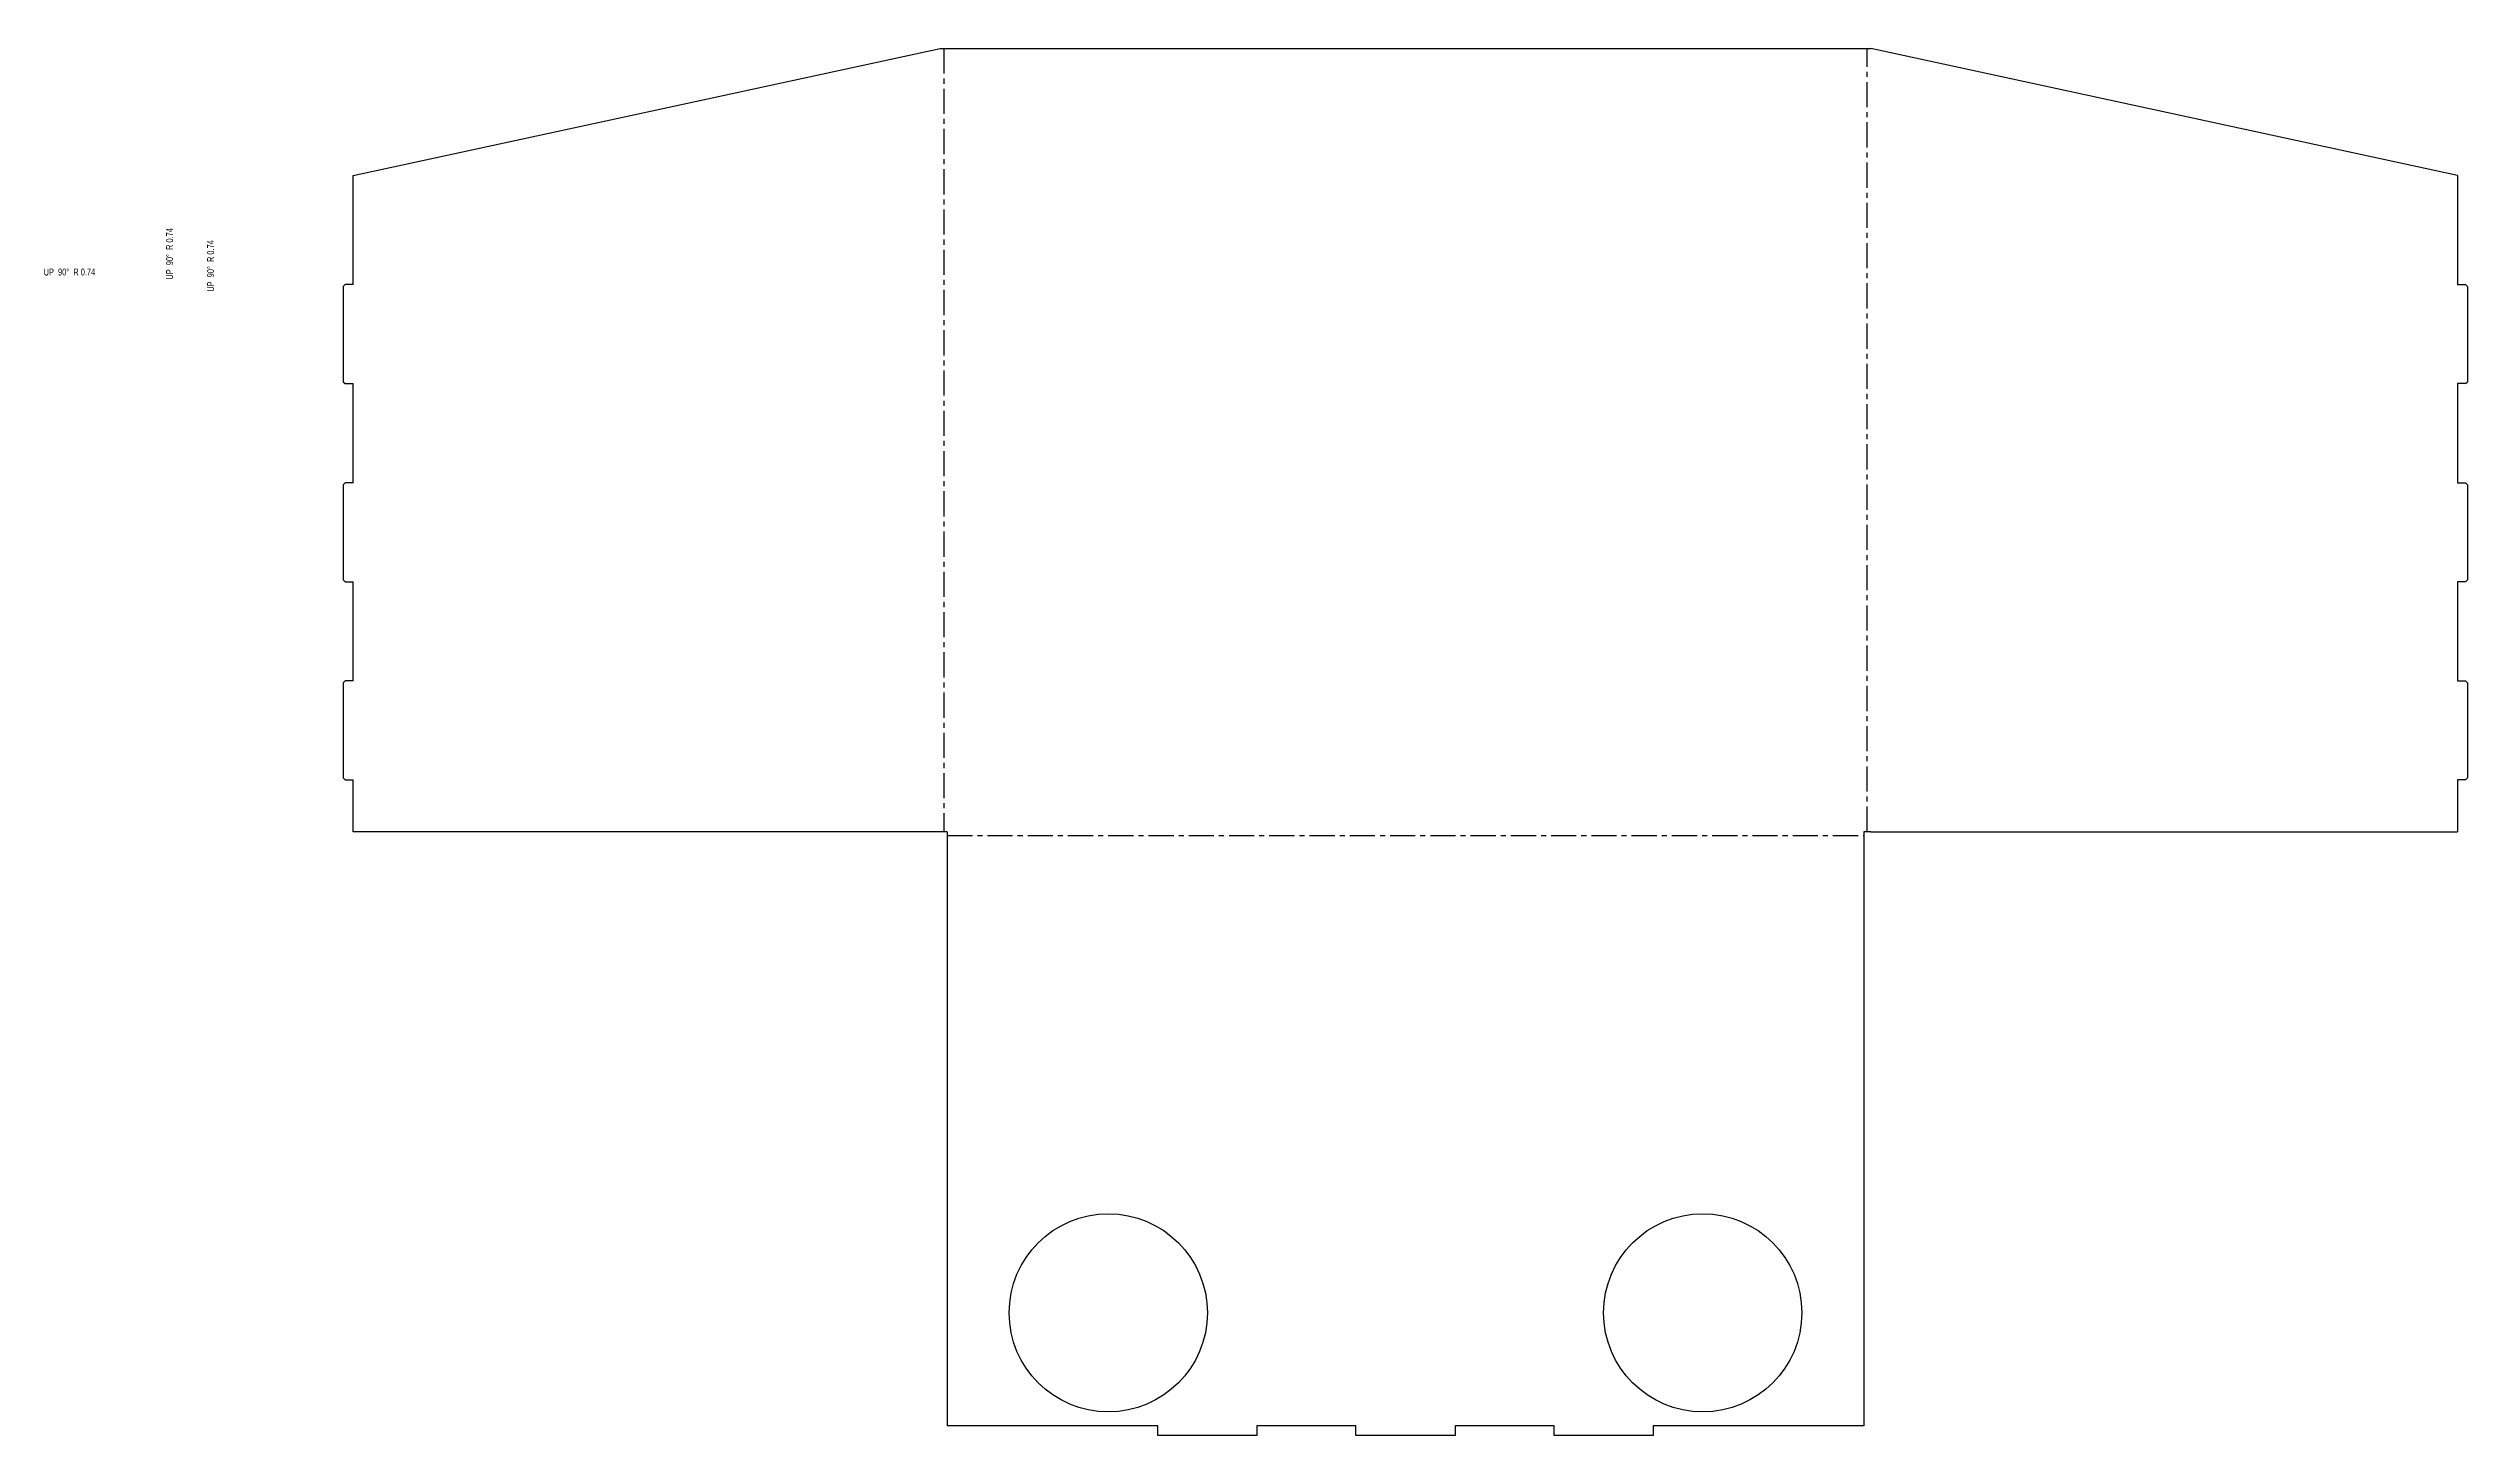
# Model space of a CAD drawing. Header units: millimetres. Extents: x -133 to 1088, y 184 to 884.
import ezdxf

# ---------------------------------------------------------------- set-up
doc = ezdxf.new("R2010")
doc.units = ezdxf.units.MM
doc.linetypes.add('CENTERX2', pattern=[20.32, 12.7, -2.54, 2.54, -2.54])
doc.styles.add('SLDTEXTSTYLE0', font='TXT', dxfattribs={"width": 0.666667})

msp = doc.modelspace()

# ---------------------------------------------------------------- linework, layer by layer
at = {"color": 7, "linetype": 'Continuous', "lineweight": 25}
for p, q in [((21.1, 820.2), (317.4, 884.4)), ((317.4, 884.4), (787, 884.4)), ((1083.2, 820.2), (787, 884.4)), ((21.1, 765.2), (21.1, 820.2)), ((1083.2, 820.2), (1083.2, 765.2)), ((17.1, 765.2), (16.1, 764.2)), ((16.1, 764.2), (16.1, 716.2)), ((21.1, 765.2), (17.1, 765.2)), ((1083.2, 765.2), (1087.2, 765.2)), ((1088.2, 764.2), (1087.2, 765.2)), ((1088.2, 764.2), (1088.2, 716.2)), ((16.1, 716.2), (17.1, 715.2)), ((17.1, 715.2), (21.1, 715.2)), ((21.1, 665.2), (21.1, 715.2)), ((1087.2, 715.2), (1083.2, 715.2)), ((1083.2, 715.2), (1083.2, 665.2)), ((1087.2, 715.2), (1088.2, 716.2)), ((17.1, 665.2), (16.1, 664.2)), ((16.1, 664.2), (16.1, 616.2)), ((21.1, 665.2), (17.1, 665.2)), ((1083.2, 665.2), (1087.2, 665.2)), ((1088.2, 664.2), (1087.2, 665.2)), ((1088.2, 664.2), (1088.2, 616.2)), ((16.1, 616.2), (17.1, 615.2)), ((17.1, 615.2), (21.1, 615.2)), ((21.1, 565.2), (21.1, 615.2)), ((1087.2, 615.2), (1083.2, 615.2)), ((1083.2, 615.2), (1083.2, 565.2)), ((1087.2, 615.2), (1088.2, 616.2)), ((17.1, 565.2), (16.1, 564.2)), ((16.1, 564.2), (16.1, 516.2)), ((21.1, 565.2), (17.1, 565.2)), ((1083.2, 565.2), (1087.2, 565.2)), ((1088.2, 564.2), (1087.2, 565.2)), ((1088.2, 564.2), (1088.2, 516.2)), ((16.1, 516.2), (17.1, 515.2)), ((17.1, 515.2), (21.1, 515.2)), ((21.1, 489), (21.1, 515.2)), ((1087.2, 515.2), (1083.2, 515.2)), ((1083.2, 515.2), (1083.2, 489)), ((1087.2, 515.2), (1088.2, 516.2)), ((320.9, 489), (21.1, 489)), ((320.9, 489), (320.9, 189.2)), ((787, 489), (783.5, 489)), ((783.5, 489), (783.5, 489)), ((783.5, 489), (783.5, 189.2)), ((787, 489), (1083.2, 489)), ((427.2, 189.2), (320.9, 189.2)), ((427.2, 184.2), (427.2, 189.2)), ((477.2, 184.2), (427.2, 184.2)), ((527.2, 189.2), (477.2, 189.2)), ((477.2, 189.2), (477.2, 184.2)), ((527.2, 184.2), (527.2, 189.2)), ((577.2, 184.2), (527.2, 184.2)), ((627.2, 189.2), (577.2, 189.2)), ((577.2, 189.2), (577.2, 184.2)), ((627.2, 184.2), (627.2, 189.2)), ((677.2, 184.2), (627.2, 184.2)), ((783.5, 189.2), (677.2, 189.2)), ((677.2, 189.2), (677.2, 184.2))]:
    msp.add_line(p, q, dxfattribs=at)
at = {"color": 7, "linetype": 'CENTERX2'}
for p, q in [((319.2, 884.4), (319.2, 489)), ((785.2, 489), (785.2, 884.4)), ((320.9, 487.2), (783.5, 487.2))]:
    msp.add_line(p, q, dxfattribs=at)
at = {"color": 7, "linetype": 'Continuous', "lineweight": 25}
for centre in [(402.2, 246.2), (702.2, 246.2)]:
    msp.add_circle(centre, 50, dxfattribs=at)

# ---------------------------------------------------------------- texts
at = {"color": 7, "linetype": 'Continuous', "lineweight": 0, "char_height": 3.5, "attachment_point": 2, "rotation": 90, "style": 'SLDTEXTSTYLE0'}
for insert in [(-73.3, 780.7), (-52.6, 774.6)]:
    msp.add_mtext('UP  90°  R 0.74', dxfattribs=dict(at, insert=insert))
at = {"color": 7, "linetype": 'Continuous', "lineweight": 0, "insert": (-122.1, 773.3), "char_height": 3.5, "attachment_point": 2, "style": 'SLDTEXTSTYLE0'}
msp.add_mtext('UP  90°  R 0.74', dxfattribs=at)

doc.saveas('drawing.dxf')
